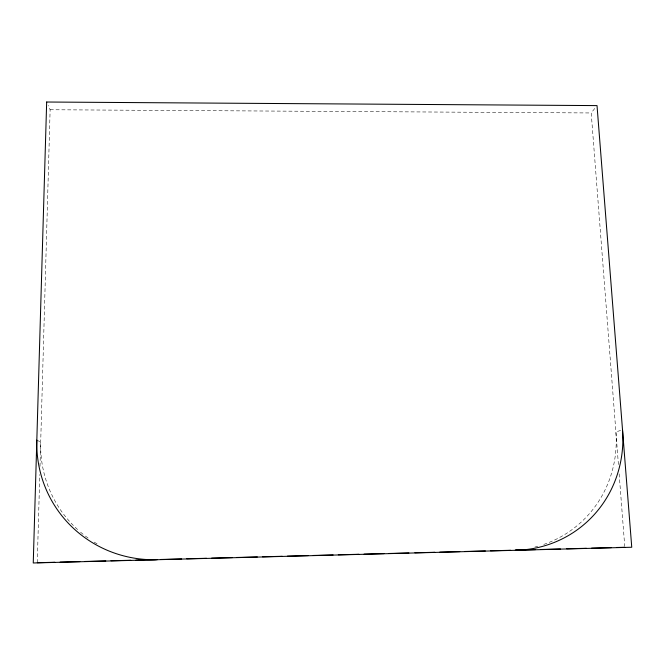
<?xml version="1.0" encoding="UTF-8"?>
<svg xmlns="http://www.w3.org/2000/svg" width="665" height="665" viewBox="0 0 665 665"><rect width="100%" height="100%" fill="white"/><g stroke="black" fill="none" stroke-linecap="round" stroke-linejoin="round"><path stroke-width="0.5" stroke-dasharray="3.33 2.49" d="M37.265 562.723L39.767 474.611M40.008 466.323L50.124 109.742L48.204 105.452M618.425 464.552L591.21 112.959L595.857 107.073M620.628 430.43L615.898 431.934A115.577 110.756 54.8 0 1 543.413 544.535M50.124 109.742L591.21 112.959M36.824 440.105L40.69 442.117A119.002 115.976 -35.9 0 0 78.395 530.271M619.14 473.862L624.743 546.248M537.752 546.289A115.577 110.756 54.8 0 1 534.884 547.046M97.057 543.837A119.002 115.976 -35.9 0 1 93.258 541.526M88.096 538.043A119.002 115.976 -35.9 0 1 83.948 534.926M83.133 534.286A119.002 115.976 -35.9 0 1 79.95 531.634"/><path stroke-width="1" d="M37.265 562.723L54.912 562.258M60.108 562.116L79.833 561.601M85.02 561.468L105.785 560.919M110.972 560.786L130.697 560.263M135.884 560.13L155.61 559.614M160.797 559.473L181.653 558.924M186.757 558.791L206.524 558.276M211.669 558.135L232.442 557.594M236.582 557.486L257.347 556.938M262.5 556.805L282.259 556.281M287.38 556.148L308.211 555.599M313.29 555.466L333.123 554.942M338.31 554.81L358.901 554.269M364.088 554.128L383.988 553.604M388.959 553.48L408.9 552.956M414.877 552.798L434.852 552.274M439.756 552.141L459.773 551.618M464.96 551.476L485.359 550.944M490.546 550.811L510.637 550.279M515.824 550.146L535.549 549.623M540.736 549.49L560.462 548.974M566.696 548.808L586.414 548.284M591.609 548.151L611.326 547.636M616.521 547.495L624.826 547.278M157.173 559.722A121.221 118.096 -35.5 0 1 36.824 440.105M622.515 429.823A117.68 112.668 54.5 0 1 516.165 550.279M520.23 549.664A115.577 110.756 54.8 0 1 515.267 550.088M46.666 102.019L33.25 562.981L631.75 547.245L597.02 105.602L46.666 102.019"/></g></svg>
